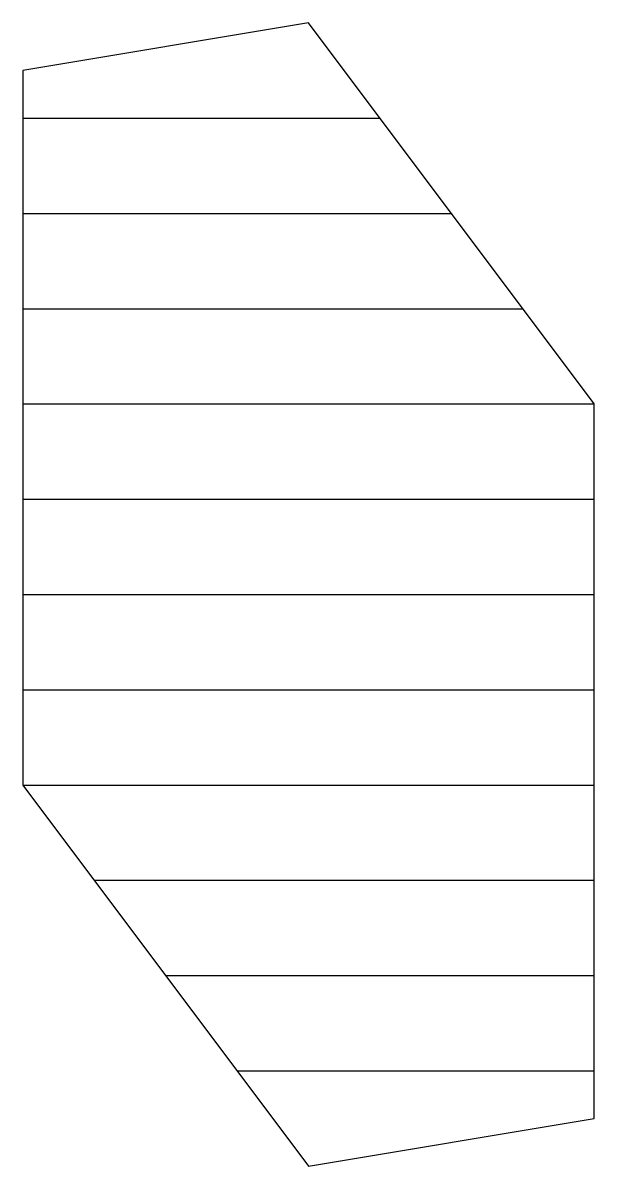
# Model space of a CAD drawing. Extents: x 356 to 365.6, y 123.8 to 218.3.
# Drawn here: x 356 to 357.2, y 126.6 to 129 of the extents above; entities outside this region: 3.
import ezdxf

# ---------------------------------------------------------------- set-up
doc = ezdxf.new("R2010")
doc.units = 0
doc.header["$MEASUREMENT"] = 0
doc.layers.add('GT_1', color=7, linetype='Continuous')

msp = doc.modelspace()

# ---------------------------------------------------------------- linework, layer by layer
at = {"layer": 'GT_1', "color": 3, "const_width": 0.6, "flags": 128}
for points in [[(362.7, 217.8, -0.577127), (365.3, 216.3)], [(365.3, 125.8, -0.577557), (362.7, 124.3)]]:
    msp.add_lwpolyline(points, format="xyb", dxfattribs=at)
at = {"layer": 'GT_1', "const_width": 0.6, "flags": 128}
msp.add_lwpolyline([(365.3, 132.8), (365.3, 125.8)], dxfattribs=at)
at = {"layer": 'GT_1', "flags": 128}
for points in [[(356, 127.4), (356.6, 126.6), (357.2, 126.7), (357.2, 128.2), (356.6, 129), (356, 128.9), (356, 127.4)], [(356, 128.8), (356.75, 128.8)], [(356, 128.6), (356.9, 128.6)], [(356, 128.4), (357.05, 128.4)], [(356, 128.2), (357.2, 128.2)], [(356, 128), (357.2, 128)], [(356, 127.8), (357.2, 127.8)], [(356, 127.6), (357.2, 127.6)], [(356, 127.4), (357.2, 127.4)], [(356.15, 127.2), (357.2, 127.2)], [(356.3, 127), (357.2, 127)], [(356.45, 126.8), (357.2, 126.8)]]:
    msp.add_lwpolyline(points, dxfattribs=at)

doc.saveas('drawing.dxf')
